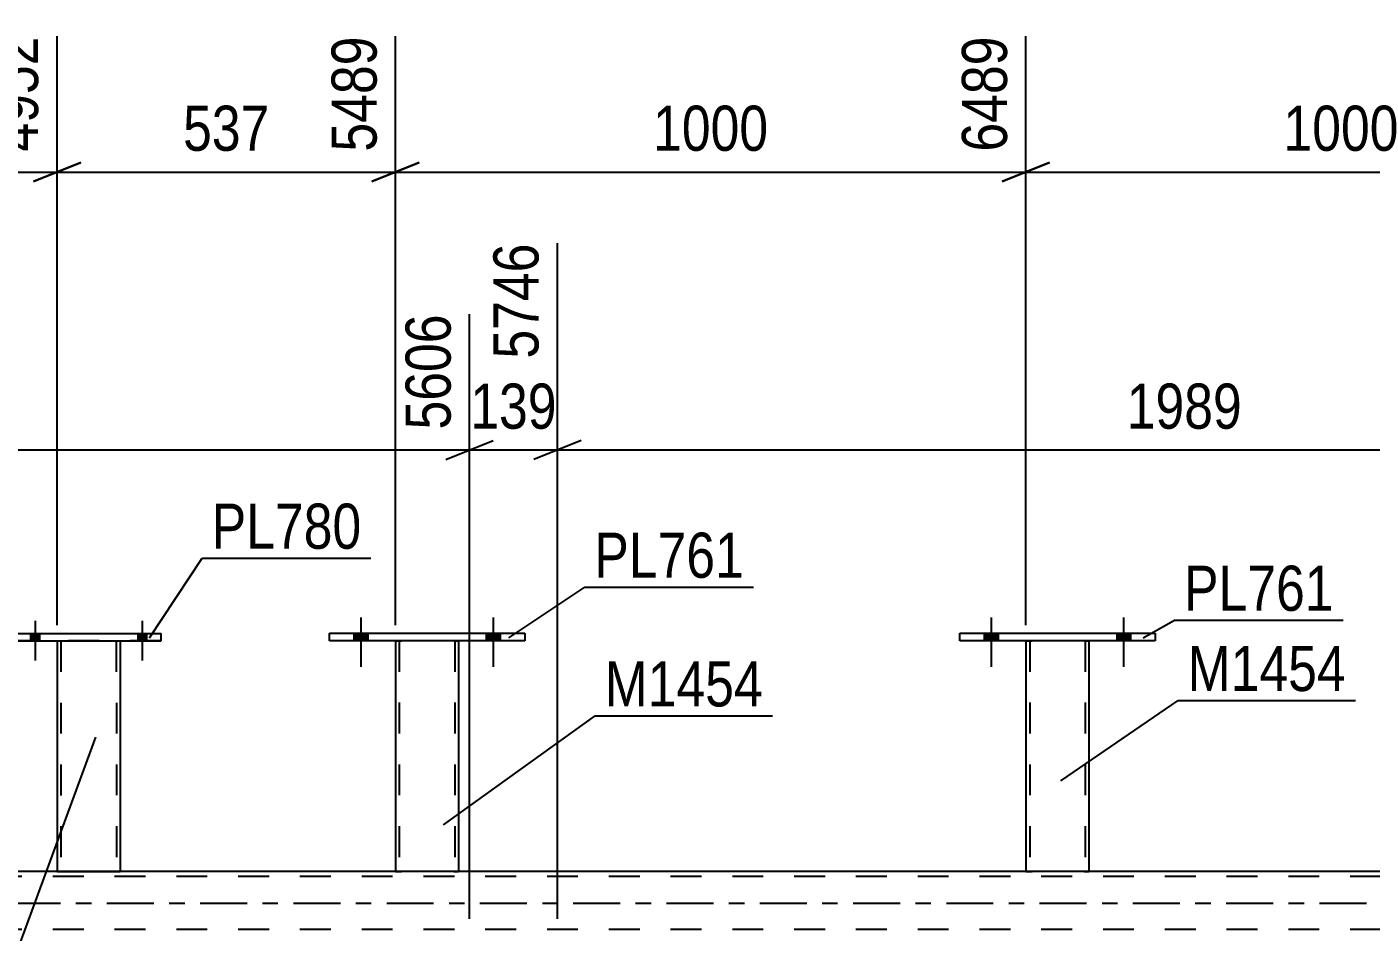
# Model space of a CAD drawing. Header units: millimetres. Extents: x 0 to 841, y 0 to 594.
# Drawn here: x 264.3 to 349.6, y 448.8 to 506.3 of the extents above; entities that cross this region are included whole.
import ezdxf

# ---------------------------------------------------------------- set-up
doc = ezdxf.new("R2010")
doc.units = ezdxf.units.MM
doc.linetypes.add('DXK_LINE_DOT2', pattern=[3.9198, 1.9599, -1.9599])
doc.linetypes.add('DXK_LINE_DOT3', pattern=[5.9187, 2.979, -0.9799, 0.9799, -0.9799])
doc.styles.add('Arial Narrow', font='ARIALN.TTF', dxfattribs={"height": 0.2})

# ---------------------------------------------------------------- blocks, each defined once
blk = doc.blocks.new('Bolt-814553284-4298 - 3941')
at = {"linetype": 'Continuous'}
for points in [[(285.019, 467.308), (285.899, 467.308), (285.899, 467.788), (285.019, 467.788)], [(293.419, 467.308), (294.299, 467.308), (294.299, 467.788), (293.419, 467.788)]]:
    blk.add_hatch(color=1, dxfattribs=at).paths.add_polyline_path(points)
at = {"color": 1, "linetype": 'Continuous'}
for p, q in [((285.459, 468.788), (285.459, 465.668)), ((293.859, 468.788), (293.859, 465.668)), ((285.019, 467.788), (285.019, 467.308)), ((285.899, 467.788), (285.899, 467.308)), ((293.419, 467.788), (293.419, 467.308)), ((294.299, 467.788), (294.299, 467.308))]:
    blk.add_line(p, q, dxfattribs=at)
blk = doc.blocks.new('Part-814553284-4038 - 3941')
at = {"color": 7, "linetype": 'DXK_LINE_DOT2'}
for p, q in [((789.209, 452.345), (68.104, 452.345)), ((291.659, 452.665), (287.659, 452.665)), ((331.656, 452.665), (327.656, 452.665)), ((789.209, 448.985), (68.104, 448.985))]:
    blk.add_line(p, q, dxfattribs=at)
at = {"color": 2, "linetype": 'Continuous'}
for p, q in [((287.659, 452.665), (251.658, 452.665)), ((327.656, 452.665), (291.659, 452.665)), ((367.656, 452.665), (331.656, 452.665))]:
    blk.add_line(p, q, dxfattribs=at)
at = {"color": 7, "linetype": 'DXK_LINE_DOT3'}
blk.add_line((68.104, 450.665), (789.209, 450.665), dxfattribs=at)
blk = doc.blocks.new('Part-814553284-4218 - 3941')
at = {"color": 2, "linetype": 'Continuous'}
for p, q in [((283.459, 467.788), (295.859, 467.788)), ((283.459, 467.308), (283.459, 467.788)), ((295.859, 467.788), (295.859, 467.308)), ((295.859, 467.308), (283.459, 467.308))]:
    blk.add_line(p, q, dxfattribs=at)
blk = doc.blocks.new('Part-814553284-4223 - 3941')
at = {"color": 7, "linetype": 'DXK_LINE_DOT2'}
for p, q in [((287.659, 467.31), (287.659, 467.311)), ((287.659, 467.311), (287.659, 467.308)), ((287.659, 467.308), (287.659, 467.31)), ((287.696, 467.311), (287.659, 467.311)), ((287.659, 467.31), (287.696, 467.31)), ((287.8, 467.311), (287.696, 467.311)), ((287.696, 467.31), (287.8, 467.31)), ((287.955, 467.311), (287.8, 467.311)), ((287.8, 467.31), (287.955, 467.31)), ((287.899, 467.311), (287.899, 467.31)), ((287.899, 467.311), (287.899, 452.665)), ((287.917, 467.31), (287.899, 467.31)), ((287.899, 467.311), (287.917, 467.311)), ((287.969, 467.31), (287.917, 467.31)), ((287.917, 467.311), (287.969, 467.311)), ((291.363, 467.311), (287.955, 467.311)), ((291.363, 467.31), (287.955, 467.31)), ((291.271, 467.31), (287.969, 467.31)), ((287.969, 467.311), (288.047, 467.311)), ((291.349, 467.311), (288.047, 467.311)), ((291.349, 467.31), (291.271, 467.31)), ((291.401, 467.31), (291.349, 467.31)), ((291.349, 467.311), (291.401, 467.311)), ((291.518, 467.311), (291.363, 467.311)), ((291.363, 467.31), (291.518, 467.31)), ((291.419, 467.31), (291.401, 467.31)), ((291.401, 467.311), (291.419, 467.311)), ((291.419, 467.31), (291.419, 467.311)), ((291.419, 467.311), (291.419, 452.665)), ((291.518, 467.31), (291.622, 467.31)), ((291.622, 467.311), (291.518, 467.311)), ((291.622, 467.31), (291.659, 467.31)), ((291.659, 467.311), (291.622, 467.311)), ((291.659, 467.311), (291.659, 467.31)), ((291.659, 467.31), (291.659, 467.308)), ((291.659, 467.308), (291.659, 467.311)), ((287.659, 452.665), (287.696, 452.665)), ((287.696, 452.665), (287.8, 452.665)), ((287.8, 452.665), (287.955, 452.665)), ((287.917, 452.665), (287.899, 452.665)), ((287.899, 452.665), (287.917, 452.665)), ((287.969, 452.665), (287.917, 452.665)), ((287.917, 452.665), (287.969, 452.665)), ((291.363, 452.665), (287.955, 452.665)), ((291.271, 452.665), (287.969, 452.665)), ((287.969, 452.665), (288.047, 452.665)), ((291.401, 452.665), (288.047, 452.665)), ((291.349, 452.665), (291.271, 452.665)), ((291.401, 452.665), (291.349, 452.665)), ((291.363, 452.665), (291.518, 452.665)), ((291.419, 452.665), (291.401, 452.665)), ((291.401, 452.665), (291.419, 452.665)), ((291.518, 452.665), (291.622, 452.665)), ((291.622, 452.665), (291.659, 452.665))]:
    blk.add_line(p, q, dxfattribs=at)
at = {"color": 2, "linetype": 'Continuous'}
for p, q in [((287.659, 467.308), (287.659, 452.665)), ((291.659, 467.308), (291.659, 452.665)), ((287.696, 452.665), (287.659, 452.665)), ((287.8, 452.665), (287.696, 452.665)), ((287.955, 452.665), (287.8, 452.665)), ((291.363, 452.665), (287.955, 452.665)), ((291.518, 452.665), (291.363, 452.665)), ((291.622, 452.665), (291.518, 452.665)), ((291.659, 452.665), (291.622, 452.665))]:
    blk.add_line(p, q, dxfattribs=at)
blk = doc.blocks.new('Part-814553284-4400 - 3941')
at = {"color": 2, "linetype": 'Continuous'}
for p, q in [((323.456, 467.788), (335.856, 467.788)), ((323.456, 467.308), (323.456, 467.788)), ((335.856, 467.788), (335.856, 467.308)), ((335.856, 467.308), (323.456, 467.308))]:
    blk.add_line(p, q, dxfattribs=at)
blk = doc.blocks.new('Bolt-814553284-4297 - 3941')
at = {"linetype": 'Continuous'}
for points in [[(285.019, 467.308), (285.899, 467.308), (285.899, 467.788), (285.019, 467.788)], [(293.419, 467.308), (294.299, 467.308), (294.299, 467.788), (293.419, 467.788)]]:
    blk.add_hatch(color=1, dxfattribs=at).paths.add_polyline_path(points)
at = {"color": 1, "linetype": 'Continuous'}
for p, q in [((285.459, 468.788), (285.459, 465.668)), ((293.859, 468.788), (293.859, 465.668)), ((285.019, 467.788), (285.019, 467.308)), ((285.899, 467.788), (285.899, 467.308)), ((293.419, 467.788), (293.419, 467.308)), ((294.299, 467.788), (294.299, 467.308))]:
    blk.add_line(p, q, dxfattribs=at)
blk = doc.blocks.new('Part-814553284-4436 - 3941')
at = {"color": 2, "linetype": 'Continuous'}
for p, q in [((263.582, 467.305), (263.582, 467.785)), ((263.582, 467.785), (272.782, 467.785)), ((272.782, 467.305), (272.782, 467.785)), ((263.582, 467.305), (263.582, 467.305)), ((263.582, 467.305), (272.782, 467.305)), ((272.782, 467.305), (272.782, 467.305))]:
    blk.add_line(p, q, dxfattribs=at)
at = {"color": 7, "linetype": 'DXK_LINE_DOT2'}
for p, q in [((263.582, 467.785), (263.582, 467.785)), ((263.582, 467.785), (272.782, 467.785)), ((272.782, 467.785), (272.782, 467.785)), ((272.782, 467.305), (263.582, 467.305))]:
    blk.add_line(p, q, dxfattribs=at)
blk = doc.blocks.new('Part-814553284-4395 - 3941')
at = {"color": 7, "linetype": 'DXK_LINE_DOT2'}
for p, q in [((327.656, 467.31), (327.656, 467.311)), ((327.656, 467.311), (327.656, 467.308)), ((327.656, 467.308), (327.656, 467.31)), ((327.693, 467.311), (327.656, 467.311)), ((327.656, 467.31), (327.693, 467.31)), ((327.797, 467.311), (327.693, 467.311)), ((327.693, 467.31), (327.797, 467.31)), ((327.952, 467.311), (327.797, 467.311)), ((327.797, 467.31), (327.952, 467.31)), ((327.896, 467.311), (327.896, 467.31)), ((327.896, 467.311), (327.896, 452.665)), ((327.914, 467.31), (327.896, 467.31)), ((327.896, 467.311), (327.914, 467.311)), ((327.966, 467.31), (327.914, 467.31)), ((327.914, 467.311), (327.966, 467.311)), ((331.36, 467.311), (327.952, 467.311)), ((331.36, 467.31), (327.952, 467.31)), ((331.268, 467.31), (327.966, 467.31)), ((327.966, 467.311), (328.044, 467.311)), ((331.346, 467.311), (328.044, 467.311)), ((331.346, 467.31), (331.268, 467.31)), ((331.398, 467.31), (331.346, 467.31)), ((331.346, 467.311), (331.398, 467.311)), ((331.516, 467.311), (331.36, 467.311)), ((331.36, 467.31), (331.516, 467.31)), ((331.416, 467.31), (331.398, 467.31)), ((331.398, 467.311), (331.416, 467.311)), ((331.416, 467.31), (331.416, 467.311)), ((331.416, 467.311), (331.416, 452.665)), ((331.516, 467.31), (331.62, 467.31)), ((331.62, 467.311), (331.516, 467.311)), ((331.62, 467.31), (331.656, 467.31)), ((331.656, 467.311), (331.62, 467.311)), ((331.656, 467.311), (331.656, 467.31)), ((331.656, 467.31), (331.656, 467.308)), ((331.656, 467.308), (331.656, 467.311)), ((327.656, 452.665), (327.693, 452.665)), ((327.693, 452.665), (327.797, 452.665)), ((327.797, 452.665), (327.952, 452.665)), ((327.914, 452.665), (327.896, 452.665)), ((327.896, 452.665), (327.914, 452.665)), ((327.966, 452.665), (327.914, 452.665)), ((327.914, 452.665), (327.966, 452.665)), ((331.36, 452.665), (327.952, 452.665)), ((331.268, 452.665), (327.966, 452.665)), ((327.966, 452.665), (328.044, 452.665)), ((331.398, 452.665), (328.044, 452.665)), ((331.346, 452.665), (331.268, 452.665)), ((331.398, 452.665), (331.346, 452.665)), ((331.36, 452.665), (331.516, 452.665)), ((331.416, 452.665), (331.398, 452.665)), ((331.398, 452.665), (331.416, 452.665)), ((331.516, 452.665), (331.62, 452.665)), ((331.62, 452.665), (331.656, 452.665))]:
    blk.add_line(p, q, dxfattribs=at)
at = {"color": 2, "linetype": 'Continuous'}
for p, q in [((327.656, 467.308), (327.656, 452.665)), ((331.656, 467.308), (331.656, 452.665)), ((327.693, 452.665), (327.656, 452.665)), ((327.797, 452.665), (327.693, 452.665)), ((327.952, 452.665), (327.797, 452.665)), ((331.36, 452.665), (327.952, 452.665)), ((331.516, 452.665), (331.36, 452.665)), ((331.62, 452.665), (331.516, 452.665)), ((331.656, 452.665), (331.62, 452.665))]:
    blk.add_line(p, q, dxfattribs=at)
blk = doc.blocks.new('Bolt-814553284-4401 - 3941')
at = {"linetype": 'Continuous'}
for points in [[(325.016, 467.308), (325.896, 467.308), (325.896, 467.788), (325.016, 467.788)], [(333.416, 467.308), (334.296, 467.308), (334.296, 467.788), (333.416, 467.788)]]:
    blk.add_hatch(color=1, dxfattribs=at).paths.add_polyline_path(points)
at = {"color": 1, "linetype": 'Continuous'}
for p, q in [((325.456, 468.788), (325.456, 465.668)), ((333.856, 468.788), (333.856, 465.668)), ((325.016, 467.788), (325.016, 467.308)), ((325.896, 467.788), (325.896, 467.308)), ((333.416, 467.788), (333.416, 467.308)), ((334.296, 467.788), (334.296, 467.308))]:
    blk.add_line(p, q, dxfattribs=at)
blk = doc.blocks.new('Bolt-814553284-4402 - 3941')
at = {"linetype": 'Continuous'}
for points in [[(325.016, 467.308), (325.896, 467.308), (325.896, 467.788), (325.016, 467.788)], [(333.416, 467.308), (334.296, 467.308), (334.296, 467.788), (333.416, 467.788)]]:
    blk.add_hatch(color=1, dxfattribs=at).paths.add_polyline_path(points)
at = {"color": 1, "linetype": 'Continuous'}
for p, q in [((325.456, 468.788), (325.456, 465.668)), ((333.856, 468.788), (333.856, 465.668)), ((325.016, 467.788), (325.016, 467.308)), ((325.896, 467.788), (325.896, 467.308)), ((333.416, 467.788), (333.416, 467.308)), ((334.296, 467.788), (334.296, 467.308))]:
    blk.add_line(p, q, dxfattribs=at)
blk = doc.blocks.new('Part-814553284-4431 - 3941')
at = {"color": 7, "linetype": 'DXK_LINE_DOT2'}
for p, q in [((266.182, 467.304), (270.182, 467.305)), ((266.422, 467.304), (266.424, 452.665)), ((269.942, 467.305), (269.944, 452.666)), ((269.926, 452.666), (269.888, 452.666)), ((269.888, 452.666), (269.926, 452.666)), ((269.944, 452.666), (269.926, 452.666)), ((269.926, 452.666), (269.944, 452.666))]:
    blk.add_line(p, q, dxfattribs=at)
at = {"color": 2, "linetype": 'Continuous'}
for p, q in [((266.182, 467.304), (266.184, 452.665)), ((270.182, 467.305), (270.184, 452.666)), ((266.184, 452.665), (270.184, 452.666))]:
    blk.add_line(p, q, dxfattribs=at)
blk = doc.blocks.new('Bolt-814553284-4447 - 3941')
at = {"linetype": 'Continuous'}
for points in [[(264.502, 467.305), (265.062, 467.305), (265.062, 467.785), (264.502, 467.785)], [(264.502, 467.305), (265.062, 467.305), (265.062, 467.785), (264.502, 467.785)], [(271.302, 467.305), (271.862, 467.305), (271.862, 467.785), (271.302, 467.785)], [(271.302, 467.305), (271.862, 467.305), (271.862, 467.785), (271.302, 467.785)]]:
    blk.add_hatch(color=1, dxfattribs=at).paths.add_polyline_path(points)
at = {"color": 1, "linetype": 'Continuous'}
for p, q in [((264.782, 468.585), (264.782, 466.065)), ((264.782, 468.585), (264.782, 466.065)), ((271.582, 468.585), (271.582, 466.065)), ((271.582, 468.585), (271.582, 466.065)), ((264.502, 467.785), (264.502, 467.305)), ((264.502, 467.785), (264.502, 467.305)), ((265.062, 467.785), (265.062, 467.305)), ((265.062, 467.785), (265.062, 467.305)), ((271.302, 467.785), (271.302, 467.305)), ((271.302, 467.785), (271.302, 467.305)), ((271.862, 467.785), (271.862, 467.305)), ((271.862, 467.785), (271.862, 467.305))]:
    blk.add_line(p, q, dxfattribs=at)
blk = doc.blocks.new('StraightDimension-814553284-23669 - 3941')
at = {"color": 7, "linetype": 'Continuous'}
for p, q in [((287.659, 468.31), (287.659, 505.671)), ((327.656, 468.311), (327.656, 505.671)), ((289.159, 497.658), (286.159, 496.458)), ((326.156, 496.458), (329.156, 497.658)), ((287.659, 497.058), (327.656, 497.058))]:
    blk.add_line(p, q, dxfattribs=at)
at = {"color": 0}
blk.add_wipeout([(311.914, 497.808), (311.914, 502.008), (303.401, 502.008), (303.401, 497.808)], dxfattribs=at)
at = {"color": 3, "style": 'Arial Narrow'}
blk.add_text('1000', height=2.8633, dxfattribs=at).set_placement((304.001, 498.408))
at = {"color": 0, "linetype": 'Continuous'}
blk.add_wipeout([(327.056, 506.271), (322.856, 506.271), (322.856, 497.758), (327.056, 497.758)], dxfattribs=at)
at = {"color": 3, "linetype": 'Continuous', "style": 'Arial Narrow'}
blk.add_text('6489', height=2.8633, rotation=90.00021, dxfattribs=at).set_placement((326.456, 498.358))
blk = doc.blocks.new('StraightDimension-814553284-23668 - 3941')
at = {"color": 7, "linetype": 'Continuous'}
for p, q in [((327.656, 468.311), (327.656, 505.671)), ((367.656, 468.31), (367.656, 505.671)), ((329.156, 497.658), (326.156, 496.458)), ((366.156, 496.458), (369.156, 497.658)), ((327.656, 497.058), (367.656, 497.058))]:
    blk.add_line(p, q, dxfattribs=at)
at = {"color": 0}
blk.add_wipeout([(351.912, 497.808), (351.912, 502.008), (343.4, 502.008), (343.4, 497.808)], dxfattribs=at)
at = {"color": 3, "style": 'Arial Narrow'}
blk.add_text('1000', height=2.8633, dxfattribs=at).set_placement((344, 498.408))
at = {"color": 0, "linetype": 'Continuous'}
blk.add_wipeout([(367.056, 506.271), (362.856, 506.271), (362.856, 497.758), (367.056, 497.758)], dxfattribs=at)
at = {"color": 3, "linetype": 'Continuous', "style": 'Arial Narrow'}
blk.add_text('7489', height=2.8633, rotation=90.00021, dxfattribs=at).set_placement((366.456, 498.358))
blk = doc.blocks.new('StraightDimension-814553284-5495 - 3941')
at = {"color": 7, "linetype": 'Continuous'}
for p, q in [((297.931, 449.665), (297.931, 492.535)), ((292.356, 449.665), (292.356, 488.035)), ((290.856, 478.822), (293.856, 480.022)), ((292.356, 479.422), (297.931, 479.422)), ((299.431, 480.022), (296.431, 478.822))]:
    blk.add_line(p, q, dxfattribs=at)
at = {"color": 0}
blk.add_wipeout([(298.485, 480.172), (298.485, 484.372), (291.801, 484.372), (291.801, 480.172)], dxfattribs=at)
at = {"color": 3, "style": 'Arial Narrow'}
blk.add_text('139', height=2.8633, dxfattribs=at).set_placement((292.401, 480.772))
at = {"color": 0, "linetype": 'Continuous'}
blk.add_wipeout([(297.33, 493.135), (293.13, 493.135), (293.131, 484.622), (297.331, 484.622)], dxfattribs=at)
at = {"color": 3, "linetype": 'Continuous', "style": 'Arial Narrow'}
blk.add_text('5746', height=2.8633, rotation=90.00021, dxfattribs=at).set_placement((296.731, 485.222))
blk = doc.blocks.new('StraightDimension-814553284-5514 - 3941')
at = {"color": 7, "linetype": 'Continuous'}
for p, q in [((212.796, 449.665), (212.796, 492.535)), ((292.356, 449.665), (292.356, 488.035)), ((214.296, 480.022), (211.296, 478.822)), ((212.796, 479.422), (292.356, 479.422)), ((290.856, 478.822), (293.856, 480.022))]:
    blk.add_line(p, q, dxfattribs=at)
at = {"color": 0}
blk.add_wipeout([(256.832, 480.172), (256.832, 484.372), (248.32, 484.372), (248.32, 480.172)], dxfattribs=at)
at = {"color": 3, "style": 'Arial Narrow'}
blk.add_text('1989', height=2.8633, dxfattribs=at).set_placement((248.92, 480.772))
at = {"color": 0, "linetype": 'Continuous'}
blk.add_wipeout([(291.756, 488.635), (287.556, 488.635), (287.556, 480.122), (291.756, 480.122)], dxfattribs=at)
at = {"color": 3, "linetype": 'Continuous', "style": 'Arial Narrow'}
blk.add_text('5606', height=2.8633, rotation=90.00021, dxfattribs=at).set_placement((291.156, 480.722))
blk = doc.blocks.new('StraightDimension-814553284-5476 - 3941')
at = {"color": 7, "linetype": 'Continuous'}
for p, q in [((297.931, 449.665), (297.931, 492.535)), ((377.49, 449.665), (377.49, 488.035)), ((299.431, 480.022), (296.431, 478.822)), ((297.931, 479.422), (377.49, 479.422)), ((375.99, 478.822), (378.99, 480.022))]:
    blk.add_line(p, q, dxfattribs=at)
at = {"color": 0}
blk.add_wipeout([(341.967, 480.172), (341.967, 484.372), (333.454, 484.372), (333.454, 480.172)], dxfattribs=at)
at = {"color": 3, "style": 'Arial Narrow'}
blk.add_text('1989', height=2.8633, dxfattribs=at).set_placement((334.054, 480.772))
at = {"color": 0, "linetype": 'Continuous'}
blk.add_wipeout([(376.89, 488.635), (372.69, 488.635), (372.69, 480.122), (376.89, 480.122)], dxfattribs=at)
at = {"color": 3, "linetype": 'Continuous', "style": 'Arial Narrow'}
blk.add_text('7735', height=2.8633, rotation=90.00021, dxfattribs=at).set_placement((376.29, 480.722))
blk = doc.blocks.new('StraightDimension-814553284-23670 - 3941')
at = {"color": 7, "linetype": 'Continuous'}
for p, q in [((266.182, 468.304), (266.182, 505.671)), ((287.659, 468.31), (287.659, 505.671)), ((267.682, 497.658), (264.682, 496.458)), ((286.159, 496.458), (289.159, 497.658)), ((266.182, 497.058), (287.659, 497.058))]:
    blk.add_line(p, q, dxfattribs=at)
at = {"color": 0}
blk.add_wipeout([(280.263, 497.808), (280.263, 502.008), (273.578, 502.008), (273.578, 497.808)], dxfattribs=at)
at = {"color": 3, "style": 'Arial Narrow'}
blk.add_text('537', height=2.8633, dxfattribs=at).set_placement((274.178, 498.408))
at = {"color": 0, "linetype": 'Continuous'}
blk.add_wipeout([(287.059, 506.271), (282.859, 506.271), (282.859, 497.758), (287.059, 497.758)], dxfattribs=at)
at = {"color": 3, "linetype": 'Continuous', "style": 'Arial Narrow'}
blk.add_text('5489', height=2.8633, rotation=90.00021, dxfattribs=at).set_placement((286.459, 498.358))
blk = doc.blocks.new('StraightDimension-814553284-23671 - 3941')
at = {"color": 7, "linetype": 'Continuous'}
for p, q in [((247.658, 468.31), (247.658, 505.671)), ((266.182, 468.304), (266.182, 505.671)), ((249.158, 497.658), (246.158, 496.458)), ((264.682, 496.458), (267.682, 497.658)), ((247.658, 497.058), (266.182, 497.058))]:
    blk.add_line(p, q, dxfattribs=at)
at = {"color": 0}
blk.add_wipeout([(260.262, 497.808), (260.262, 502.008), (253.578, 502.008), (253.578, 497.808)], dxfattribs=at)
at = {"color": 3, "style": 'Arial Narrow'}
blk.add_text('463', height=2.8633, dxfattribs=at).set_placement((254.178, 498.408))
at = {"color": 0, "linetype": 'Continuous'}
blk.add_wipeout([(265.582, 506.271), (261.382, 506.271), (261.382, 497.758), (265.582, 497.758)], dxfattribs=at)
at = {"color": 3, "linetype": 'Continuous', "style": 'Arial Narrow'}
blk.add_text('4952', height=2.8633, rotation=90.00021, dxfattribs=at).set_placement((264.982, 498.358))
blk = doc.blocks.new('Mark-814553284-4391 - 3941')
at = {"color": 30, "linetype": 'Continuous'}
for p, q in [((329.874, 458.432), (337.316, 463.524)), ((337.316, 463.524), (348.568, 463.524))]:
    blk.add_line(p, q, dxfattribs=at)
at = {"color": 0}
blk.add_wipeout([(347.968, 464.124), (347.968, 467.124), (337.916, 467.124), (337.916, 464.124)], dxfattribs=at)
blk.add_wipeout([(347.968, 464.124), (347.968, 467.124), (337.916, 467.124), (337.916, 464.124)], dxfattribs=at)
at = {"color": 3, "style": 'Arial Narrow'}
blk.add_text('M1454', height=2.8633, dxfattribs=at).set_placement((337.916, 464.124))
blk = doc.blocks.new('Mark-814553284-4396 - 3941')
at = {"color": 30, "linetype": 'Continuous'}
for p, q in [((335.094, 467.509), (337.094, 468.615)), ((337.094, 468.615), (347.797, 468.615))]:
    blk.add_line(p, q, dxfattribs=at)
at = {"color": 0}
blk.add_wipeout([(347.197, 469.215), (347.197, 472.215), (337.694, 472.215), (337.694, 469.215)], dxfattribs=at)
blk.add_wipeout([(347.197, 469.215), (347.197, 472.215), (337.694, 472.215), (337.694, 469.215)], dxfattribs=at)
at = {"color": 3, "style": 'Arial Narrow'}
blk.add_text('PL761', height=2.8633, dxfattribs=at).set_placement((337.694, 469.215))
blk = doc.blocks.new('Mark-814553284-4214 - 3941')
at = {"color": 30, "linetype": 'Continuous'}
for p, q in [((294.857, 467.493), (299.672, 470.711)), ((299.672, 470.711), (310.376, 470.711))]:
    blk.add_line(p, q, dxfattribs=at)
at = {"color": 0}
blk.add_wipeout([(309.776, 471.311), (309.776, 474.311), (300.272, 474.311), (300.272, 471.311)], dxfattribs=at)
blk.add_wipeout([(309.776, 471.311), (309.776, 474.311), (300.272, 474.311), (300.272, 471.311)], dxfattribs=at)
at = {"color": 3, "style": 'Arial Narrow'}
blk.add_text('PL761', height=2.8633, dxfattribs=at).set_placement((300.272, 471.311))
blk = doc.blocks.new('Mark-814553284-4219 - 3941')
at = {"color": 30, "linetype": 'Continuous'}
for p, q in [((290.697, 455.636), (300.327, 462.548)), ((300.327, 462.548), (311.579, 462.548))]:
    blk.add_line(p, q, dxfattribs=at)
at = {"color": 0}
blk.add_wipeout([(310.979, 463.148), (310.979, 466.148), (300.927, 466.148), (300.927, 463.148)], dxfattribs=at)
blk.add_wipeout([(310.979, 463.148), (310.979, 466.148), (300.927, 466.148), (300.927, 463.148)], dxfattribs=at)
at = {"color": 3, "style": 'Arial Narrow'}
blk.add_text('M1454', height=2.8633, dxfattribs=at).set_placement((300.927, 463.148))
blk = doc.blocks.new('Mark-814553284-4427 - 3941')
at = {"color": 30, "linetype": 'Continuous'}
for p in [(268.623, 461.204), (251.763, 445.917)]:
    blk.add_line(p, (263.015, 445.917), dxfattribs=at)
at = {"color": 0}
blk.add_wipeout([(262.415, 446.517), (262.415, 449.517), (252.363, 449.517), (252.363, 446.517)], dxfattribs=at)
blk.add_wipeout([(262.415, 446.517), (262.415, 449.517), (252.363, 449.517), (252.363, 446.517)], dxfattribs=at)
at = {"color": 3, "style": 'Arial Narrow'}
blk.add_text('M1556', height=2.8633, dxfattribs=at).set_placement((252.363, 446.517))
blk = doc.blocks.new('Mark-814553284-4432 - 3941')
at = {"color": 30, "linetype": 'Continuous'}
for p, q in [((272.039, 467.49), (275.396, 472.553)), ((275.396, 472.553), (286.1, 472.553))]:
    blk.add_line(p, q, dxfattribs=at)
at = {"color": 0}
blk.add_wipeout([(285.5, 473.153), (285.5, 476.153), (275.996, 476.153), (275.996, 473.153)], dxfattribs=at)
blk.add_wipeout([(285.5, 473.153), (285.5, 476.153), (275.996, 476.153), (275.996, 473.153)], dxfattribs=at)
at = {"color": 3, "style": 'Arial Narrow'}
blk.add_text('PL780', height=2.8633, dxfattribs=at).set_placement((275.996, 473.153))

msp = doc.modelspace()

# ---------------------------------------------------------------- block references
for name in ['Bolt-814553284-4447 - 3941', 'Bolt-814553284-4298 - 3941', 'Bolt-814553284-4297 - 3941', 'Bolt-814553284-4401 - 3941', 'Bolt-814553284-4402 - 3941', 'Part-814553284-4436 - 3941', 'Part-814553284-4218 - 3941', 'Part-814553284-4400 - 3941', 'Part-814553284-4431 - 3941', 'Part-814553284-4223 - 3941', 'Part-814553284-4395 - 3941', 'Part-814553284-4038 - 3941']:
    msp.add_blockref(name, (0, 0))

# ---------------------------------------------------------------- next in the draw order: block references
msp.add_blockref('StraightDimension-814553284-23669 - 3941', (0, 0))

# ---------------------------------------------------------------- next in the draw order: block references
for name in ['StraightDimension-814553284-23668 - 3941', 'StraightDimension-814553284-5495 - 3941']:
    msp.add_blockref(name, (0, 0))

# ---------------------------------------------------------------- next in the draw order: block references
for name in ['StraightDimension-814553284-5514 - 3941', 'StraightDimension-814553284-5476 - 3941']:
    msp.add_blockref(name, (0, 0))

# ---------------------------------------------------------------- next in the draw order: block references
for name in ['StraightDimension-814553284-23670 - 3941', 'Mark-814553284-4214 - 3941', 'Mark-814553284-4391 - 3941', 'Mark-814553284-4219 - 3941', 'Mark-814553284-4427 - 3941']:
    msp.add_blockref(name, (0, 0))

# ---------------------------------------------------------------- next in the draw order: block references
for name in ['StraightDimension-814553284-23671 - 3941', 'Mark-814553284-4432 - 3941', 'Mark-814553284-4396 - 3941']:
    msp.add_blockref(name, (0, 0))

doc.saveas('drawing.dxf')
